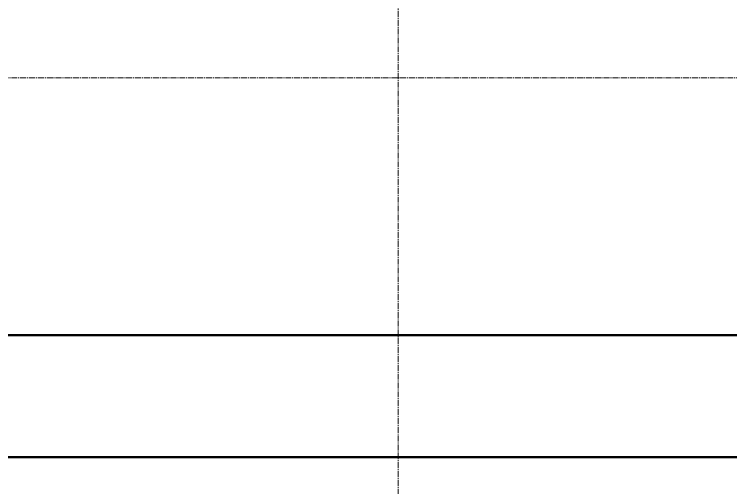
# Model space of a CAD drawing. Header units: millimetres. Extents: x -24360 to 609566, y -391049 to 148426.
# Drawn here: x 18859 to 21175, y 68877 to 70406 of the extents above; entities that cross this region are included whole.
import ezdxf

# ---------------------------------------------------------------- set-up
doc = ezdxf.new("R2010")
doc.units = ezdxf.units.MM
doc.linetypes.add('CENTER2', pattern=[28.575, 19.05, -3.175, 3.175, -3.175])
doc.layers.add('АР_Оси_РД_100', color=7, linetype='Continuous', lineweight=0, true_color=0x525252)
doc.layers.add('РД_Оси_100', color=7, linetype='Continuous', lineweight=0, true_color=0x525252)
doc.layers.add('КР_Балки-0.5', color=60, linetype='Continuous', lineweight=50, plot=False)

# ---------------------------------------------------------------- blocks, each defined once
blk = doc.blocks.new('СОШ_2200_АР_ОСИ_М100_28.05.24')
at = {"layer": 'АР_Оси_РД_100', "linetype": 'CENTER2'}
blk.add_line((20100, -6155), (20100, 139938.679), dxfattribs=at)
blk.add_lwpolyline([(119910, 70200), (-5954.958, 70200)], dxfattribs=at)

msp = doc.modelspace()

# ---------------------------------------------------------------- linework, layer by layer
at = {"color": 2, "lineweight": 50}
msp.add_lwpolyline([(27133, 71160), (27133, 69369), (13403, 69369), (13403, 88961)], dxfattribs=at)
at = {"layer": 'КР_Балки-0.5', "color": 18, "ltscale": 200, "true_color": 0x000000}
msp.add_line((12725.048, 68975.008), (27400, 68975), dxfattribs=at)
msp.add_line((12725.048, 68975.008), (27400, 68975), dxfattribs=at)

# ---------------------------------------------------------------- block references
at = {"layer": 'РД_Оси_100'}
msp.add_blockref('СОШ_2200_АР_ОСИ_М100_28.05.24', (0, 0), dxfattribs=at)

doc.saveas('drawing.dxf')
